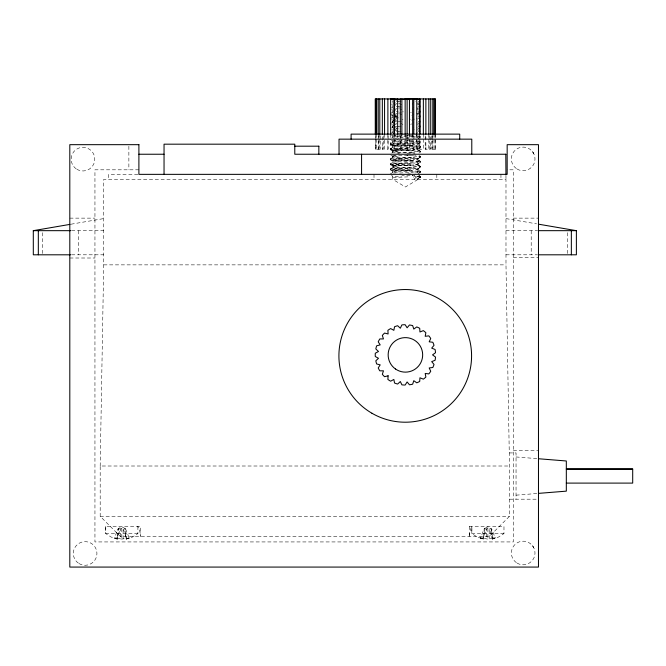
<?xml version="1.0" encoding="UTF-8"?>
<svg xmlns="http://www.w3.org/2000/svg" width="666" height="666" viewBox="0 0 666 666"><rect width="100%" height="100%" fill="white"/><g stroke="black" fill="none" stroke-linecap="round" stroke-linejoin="round"><path stroke-width="0.5" stroke-dasharray="3.33 2.5" d="M375.824 146.695L375.824 149.209L375.824 134.124M382.334 146.695L382.334 149.209L382.334 134.124M420.596 177.181L418.023 178.713L420.596 177.181L420.596 176.548L418.922 175.583M416.15 140.726L420.596 141.35L420.596 141.983L418.082 143.431L418.082 144.93L420.596 146.378L420.596 147.011L418.082 148.46L418.082 149.958L420.596 151.407L420.596 152.039L418.922 153.005M416.15 135.697L420.596 136.322L420.596 136.955L418.082 138.403M425.874 146.695L425.874 149.209L425.874 134.124M430.744 146.695L430.744 149.209L430.744 134.124M469.272 526.348L469.264 536.405M105.786 526.348L105.761 533.599L111.214 537.087L117.432 539.035L118.731 528.413L121.803 526.781L124.867 528.413L125.416 528.829L126.657 538.911A25.108 8.883 83 0 1 126.174 539.035L124.867 528.413A10.09 3.571 83 0 1 125.416 528.829M100.191 466.009L103.696 264.868L103.696 179.379L505.985 179.379L505.985 264.868L509.49 466.009L509.49 516.292L489.377 536.405L120.305 536.405L100.191 516.292L100.191 466.009L509.49 466.009M118.182 528.829L118.731 528.413A10.09 3.571 -83 0 0 118.19 528.829L116.95 538.911A25.108 8.883 -83 0 0 117.432 539.035L114.402 538.261L116.95 538.911A25.133 16.392 -83 0 1 114.435 537.92L118.015 528.946L120.313 528.946L117.457 537.92L114.435 537.92M484.265 528.829L484.815 528.413A10.09 3.571 -83 0 0 484.265 528.829L483.025 538.911A25.108 8.883 -83 0 0 483.508 539.035L484.815 528.413L487.878 526.781L491.491 528.829L492.732 538.911A25.108 8.883 83 0 1 492.249 539.035L490.942 528.413A10.09 3.571 83 0 1 491.491 528.829M480.519 537.92L483.533 537.92L486.388 528.946L484.09 528.946L480.519 537.92A25.133 16.392 -83 0 0 483.025 538.911L480.477 538.261L483.508 539.035L477.289 537.087L471.836 533.599L471.794 526.348M420.521 176.632L412.096 175.657M137.895 526.348L137.895 533.599L132.392 537.087L126.174 539.035L129.204 538.261L126.657 538.911A25.133 16.392 83 0 0 129.162 537.92L125.591 528.946L123.293 528.946L126.14 537.92L129.162 537.92M469.264 526.348L503.971 526.348L503.971 533.599L498.468 537.087L492.249 539.035L495.279 538.261M391.483 107.942L392.79 107.143M392.79 137.313L391.75 137.954M392.79 142.341L390.301 143.789M392.79 152.397L391.75 153.038M418.007 138.486L420.521 137.029M418.007 143.523L420.521 142.058M418.007 148.551L420.521 147.086M392.79 167.482L390.301 168.931M418.007 173.693L420.521 172.228M391.483 128.055L392.79 127.256M390.301 113.62L392.79 112.171M390.301 118.648L392.873 117.158M418.007 103.288L420.521 101.831M390.301 123.676L392.873 122.186M418.007 113.345L420.521 111.888M390.301 133.733L392.79 132.284M392.79 147.369L390.301 148.818L390.226 149.525M392.79 157.426L390.301 158.874L390.226 159.582M392.79 162.454L390.301 163.903L390.226 164.61A15.226 0.799 -0.3 0 0 410.106 165.343M418.847 153.088L420.521 152.114M390.301 173.959L392.865 172.469M418.007 158.608L420.521 157.143M418.007 163.636L420.521 162.171M418.007 168.665L420.521 167.199M420.596 106.776L418.082 108.233L418.082 109.732L420.596 111.18M420.596 111.805L418.082 113.262L418.082 114.76L420.596 116.209M420.596 116.833L418.082 118.29L418.082 119.788L420.596 121.237M420.596 121.87L418.082 123.318L418.082 124.817L420.596 126.265M420.596 126.898L418.082 128.347L418.082 129.845L420.596 131.294M418.922 173.118L420.596 172.153L420.596 171.52L418.082 170.071L418.082 168.573L420.596 167.124L420.596 166.492L418.082 165.043L418.082 163.545L420.596 162.096L420.596 161.463L418.082 160.015L418.082 158.516L420.596 157.068L420.596 156.435L418.922 155.469M410.106 145.23A15.226 0.799 -0.3 0 1 390.184 144.564L390.517 143.706L392.782 143.39L420.596 141.35M420.596 136.322L394.672 138.212M390.226 169.639L390.517 168.848L392.782 168.54L420.596 166.492L390.226 163.978L420.596 161.463L390.226 158.949L420.596 156.435L414.618 155.702M419.688 177.697L420.521 177.256M71.054 224.201L103.696 218.598M418.04 101.598L419.438 101.44M418.04 106.627L419.438 106.468M418.04 111.655L419.438 111.497M418.04 116.683L419.438 116.525M418.04 121.711L419.438 121.553M418.04 126.74L419.438 126.582M418.04 131.768L419.438 131.61M516.042 495.171L537.154 493.481M396.978 153.138L420.596 151.407L390.226 148.893L420.596 146.378L390.226 143.864M399.6 173.093L420.596 171.52L390.226 169.006M435.572 149.209L429.187 149.209L429.187 141.001M138.903 169.813L94.947 169.813L94.947 541.933L513.336 541.933L513.336 169.813L507.167 169.813M137.854 174.35L108.724 174.35L108.724 179.379M69.805 218.132L94.947 218.132M513.336 218.132L538.478 218.132M71.537 230.669L103.696 230.669M505.985 230.669L537.112 230.669M71.537 254.803L103.696 254.803M505.985 254.803L537.112 254.803M513.336 257.592L538.478 257.592M69.805 258.008L94.947 258.008M103.696 264.868L505.985 264.868M513.336 450.657L538.478 450.657M509.265 452.93L516.042 452.93L516.042 499.192M509.49 499.192L538.478 499.192M100.191 516.292L509.49 516.292M137.895 533.599L105.711 533.599L105.752 526.348L140.418 526.348L140.418 536.405A37.82 26.74 0 0 0 137.754 526.34M503.971 533.599L471.786 533.599L471.953 526.348A37.82 26.74 0 0 0 469.314 536.405M492.224 537.92L495.246 537.92L491.666 528.946L489.368 528.946L492.224 537.92A25.133 18.914 -81.9 0 1 489.185 538.911A25.108 23.31 -72.1 0 1 487.878 539.035A25.108 23.31 72.1 0 1 486.571 538.911A25.133 18.914 81.9 0 1 483.533 537.92M402.555 111.821L403.363 111.871M408.075 163.953C404.986 161.996 393.373 165.709 392.74 161.03M408 168.981C405.078 166.983 393.181 170.762 392.74 166.059M394.672 104.262L396.203 104.371M394.672 109.291L396.203 109.399M394.672 114.319L396.203 114.427M394.672 119.347L396.203 119.455M394.672 124.384L396.203 124.484M394.672 129.412L396.203 129.512M410.589 112.338L411.33 112.388M516.042 456.951L537.154 458.641M505.985 218.598L536.588 223.851M419.072 140.468L420.521 141.275M420.521 146.304L417.982 144.83M419.072 155.553L420.521 156.36M390.301 144.572L392.815 146.029M390.301 149.6L392.815 151.057M420.521 171.445L417.982 169.972M418.057 104.57A12.721 0.799 0.1 0 1 418.073 104.654L420.596 106.152M417.982 114.652L420.521 116.134M420.521 126.19L417.982 124.709A12.721 0.799 0.1 0 1 417.773 124.767M417.982 149.858L420.521 151.332M417.982 159.915L420.521 161.388M417.982 164.935L420.521 166.417M418.822 175.491L420.521 176.473M390.301 114.402L392.815 115.859M390.301 154.629L392.815 156.085M390.301 159.657L392.807 161.114M390.301 164.685L392.807 166.142M390.301 169.713L392.815 171.17M417.982 109.624L419.339 110.456M419.339 130.569L417.982 129.737A12.721 0.799 0.1 0 1 417.773 129.803M391.483 135.165L392.815 135.972M391.483 140.193L392.807 141.001M391.483 175.391L392.815 176.207M532.417 151.54L533.732 153.588L533.133 152.531M532.417 545.612L533.732 547.66L533.133 546.611M392.74 176.124L392.782 179.379L405.411 186.996L418.082 179.379L418.082 178.63M505.952 175.358L505.985 179.379M567.332 232.684L567.332 253.804M531.202 230.669L531.202 254.803M500.949 174.35L500.949 179.379M489.185 538.911L489.185 528.829A10.09 9.366 -72.1 0 0 487.878 528.404A10.09 9.366 72.1 0 0 486.571 528.829L486.571 538.911M487.878 528.413L487.878 539.035M436.813 174.35L436.813 179.379M435.506 134.124L435.506 149.209M435.098 134.124L435.098 138.145M435.098 139.152L435.098 149.209M434.024 134.124L434.024 149.209M432.825 134.124L432.825 138.145M432.825 139.152L432.825 149.209M432.542 135.864L432.542 139.968M432.542 141.001L432.542 149.209M431.693 135.864L431.693 139.968M431.693 141.001L431.693 149.209M429.187 135.864L429.187 139.968M428.829 134.124L428.829 138.145M428.829 139.152L428.829 149.209L425.191 149.209L425.191 141.001M425.191 135.864L425.191 139.968M423.36 134.124L423.36 138.145M423.36 139.152L423.36 149.209L419.713 149.209L419.713 139.152M419.946 135.864L419.946 139.968M419.946 141.001L419.946 149.209M419.713 134.124L419.713 138.145M418.082 103.205L418.082 104.704M416.758 134.124L416.758 138.145M416.758 139.152L416.758 149.209L412.662 149.209L412.662 139.152M413.794 135.864L413.794 139.968M413.794 141.001L413.794 149.209M412.662 134.124L412.662 138.145M409.457 134.124L409.457 138.145M409.457 139.152L409.457 149.209L405.144 149.209L405.144 139.152M407.117 135.864L407.117 139.968M407.117 141.001L407.117 149.209M405.144 134.124L405.144 138.145M401.889 134.124L401.889 138.145M401.889 139.152L401.889 149.209L397.652 149.209L397.652 139.152M400.324 135.864L400.324 139.968M400.324 141.001L400.324 149.209M397.652 134.124L397.652 138.145M394.547 134.124L394.547 138.145M394.547 139.152L394.547 149.209L390.642 149.209L390.642 139.152M393.856 135.864L393.856 139.968M393.856 141.001L393.856 149.209M392.74 100.691L392.74 102.189M392.74 105.719L392.74 107.218M392.74 110.747L392.74 112.246M392.74 115.776L392.74 117.274M392.74 130.861L392.74 132.359M392.74 135.889L392.74 137.387M392.74 140.917L392.74 142.416M392.74 145.946L392.74 147.444M392.74 150.974L392.74 152.472M392.74 156.002L392.74 157.501M392.74 171.087L392.74 172.586M390.642 134.124L390.642 138.145M388.111 135.864L388.111 139.968M388.111 141.001L388.111 149.209L384.565 149.209L384.565 139.152M387.887 134.124L387.887 149.209M384.565 134.124L384.565 138.145M383.458 135.864L383.458 139.968M383.458 141.001L383.458 149.209L375.283 149.209L375.283 139.152M380.186 135.864L380.186 139.968M380.186 141.001L380.186 149.209M379.795 134.124L379.795 138.145M379.795 139.152L379.795 149.209M378.488 135.864L378.488 139.968M378.488 141.001L378.488 149.209M378.221 134.124L378.221 149.209M376.64 134.124L376.64 138.145M376.64 139.152L376.64 149.209M375.283 134.124L375.283 138.145M374.009 174.35L374.009 179.379M128.871 146.245L128.871 169.813M123.11 538.911L123.11 528.829A10.09 9.366 -72.1 0 0 121.803 528.404A10.09 9.366 72.1 0 0 120.496 528.829L120.496 538.911A25.108 23.31 72.1 0 0 121.803 539.035A25.108 23.31 -72.1 0 0 123.11 538.911A25.133 18.914 -81.9 0 0 126.14 537.92M121.803 528.413L121.803 539.035M78.48 230.669L78.48 254.803M42.349 232.684L42.349 253.804M495.246 537.92A25.133 16.392 83 0 1 492.732 538.911M120.496 538.911A25.133 18.914 81.9 0 1 117.457 537.92M398.226 101.665A12.721 0.799 -0.2 0 1 396.295 101.565M394.497 101.423A12.721 0.799 -0.2 0 1 393.889 101.357M412.212 103.988A12.721 0.633 2.2 0 0 412.762 103.988A12.721 0.516 -2.8 0 0 412.287 103.929M400.216 103.563A12.721 0.633 2.2 0 1 398.651 103.455M392.732 102.656A12.721 0.633 2.2 0 1 392.873 102.597M394.522 102.439A12.721 0.633 2.2 0 1 395.329 102.414M417.274 102.464A12.721 0.799 0.2 0 1 416.916 102.522M413.802 102.764A12.721 0.799 0.2 0 1 413.37 102.789M397.977 101.457A12.721 0.799 0.2 0 1 401.173 101.365M415.717 101.132A15.226 0.799 0.3 0 1 415.492 101.149M398.226 106.693A12.721 0.799 -0.2 0 1 396.295 106.593M394.497 106.452A12.721 0.799 -0.2 0 1 393.889 106.385M417.907 104.745A12.721 0.783 -0.8 0 1 417.624 104.828M417.757 108.908A12.721 0.799 0.1 0 1 417.241 109.016M413.886 109.316A12.721 0.799 0.1 0 1 413.486 109.332M398.385 108.034A12.721 0.799 0.1 0 1 401.373 107.942M395.462 105.494A12.721 0.516 -2.8 0 1 394.155 105.478M392.715 105.311A12.721 0.516 -2.8 0 1 392.79 105.253M400.05 104.487A12.721 0.516 -2.8 0 1 401.789 104.379M417.266 107.501A12.721 0.799 0.2 0 1 416.908 107.551M413.861 107.792A12.721 0.799 0.2 0 1 413.436 107.817M397.985 106.485A12.721 0.799 0.2 0 1 401.123 106.394M392.432 104.753A15.226 0.799 -0.3 0 1 391.583 104.67M392.69 103.896A15.226 0.799 -0.3 0 1 393.581 103.821M395.729 103.696A15.226 0.799 -0.3 0 1 396.953 103.646M417.374 103.272A12.721 0.799 -0.1 0 1 417.69 103.338M398.226 111.721A12.721 0.799 -0.2 0 1 396.295 111.622M394.497 111.48A12.721 0.799 -0.2 0 1 393.473 111.355M392.915 110.931A12.721 0.799 -0.2 0 1 393.348 110.822M417.907 109.773A12.721 0.783 -0.8 0 1 417.624 109.857M417.749 113.944A12.721 0.799 0.1 0 1 417.241 114.044M413.894 114.344A12.721 0.799 0.1 0 1 413.494 114.361M398.385 113.062A12.721 0.799 0.1 0 1 401.373 112.97M395.462 110.523A12.721 0.516 -2.8 0 1 394.155 110.506M392.715 110.34A12.721 0.516 -2.8 0 1 392.79 110.281M400.05 109.515A12.721 0.516 -2.8 0 1 401.789 109.407M412.287 108.958A12.721 0.516 -2.8 0 1 412.737 108.949M416.317 113.112A12.721 0.641 2.2 0 1 416.983 113.203M392.432 109.782A15.226 0.799 -0.3 0 1 391.583 109.699M392.69 108.924A15.226 0.799 -0.3 0 1 393.581 108.849M395.729 108.724A15.226 0.799 -0.3 0 1 396.953 108.675M417.374 108.3A12.721 0.799 -0.1 0 1 417.69 108.367M397.452 116.866A12.721 0.799 -0.1 0 1 395.08 116.708M393.365 115.992A12.721 0.799 -0.1 0 1 396.703 115.659M411.796 115.534A12.721 0.799 -0.1 0 1 412.071 115.543M417.907 114.802A12.721 0.783 -0.8 0 1 417.624 114.885M395.462 115.551A12.721 0.516 -2.8 0 1 394.155 115.534M392.715 115.368A12.721 0.516 -2.8 0 1 392.79 115.31M400.05 114.552A12.721 0.516 -2.8 0 1 401.789 114.435M412.287 113.986A12.721 0.516 -2.8 0 1 412.737 113.978M412.329 117.524A12.721 0.799 0.2 0 1 412.104 117.532M397.019 117.391A12.721 0.799 0.2 0 1 393.19 117M395.063 116.317A12.721 0.799 0.2 0 1 397.46 116.167M416.308 118.14A12.721 0.641 2.2 0 1 416.983 118.232M392.432 114.81A15.226 0.799 -0.3 0 1 391.583 114.727M392.69 113.953A15.226 0.799 -0.3 0 1 393.581 113.878M395.729 113.753A15.226 0.799 -0.3 0 1 396.953 113.703M417.374 113.328A12.721 0.799 -0.1 0 1 417.69 113.395M397.452 121.895A12.721 0.799 -0.1 0 1 395.08 121.736M393.365 121.021A12.721 0.799 -0.1 0 1 396.703 120.688M411.796 120.563A12.721 0.799 -0.1 0 1 412.071 120.571M417.907 119.83A12.721 0.783 -0.8 0 1 417.624 119.913M411.804 124.009A12.721 0.549 2.6 0 1 411.347 123.993M401.948 123.601A12.721 0.549 2.6 0 1 400.857 123.535M393.057 122.794A12.721 0.549 2.6 0 1 392.815 122.727M393.706 122.486A12.721 0.549 2.6 0 1 394.68 122.452M394.239 120.696A12.721 0.499 -2.8 0 1 393.131 120.638M393.373 120.338A12.721 0.499 -2.8 0 1 393.906 120.263M402.139 119.58A12.721 0.499 -2.8 0 1 402.93 119.539M410.614 119.197A12.721 0.499 -2.8 0 1 411.014 119.181M414.502 119.114A12.721 0.799 0.1 0 1 412.479 119.214M396.728 117.949A12.721 0.799 0.1 0 1 398.551 117.857M417.915 118.406A12.721 0.799 0.1 0 1 418.073 118.481M417.282 122.577A12.721 0.799 0.2 0 1 416.908 122.636M413.844 122.877A12.721 0.799 0.2 0 1 413.42 122.902M398.01 121.57A12.721 0.799 0.2 0 1 401.257 121.478M392.432 119.838A15.226 0.799 -0.3 0 1 391.583 119.755M392.69 118.981A15.226 0.799 -0.3 0 1 393.581 118.906M395.729 118.781A15.226 0.799 -0.3 0 1 396.953 118.731M398.218 126.806A12.721 0.799 -0.2 0 1 393.773 126.482M417.907 124.858A12.721 0.783 -0.8 0 1 417.624 124.942M414.277 129.246A12.721 0.541 2.7 0 1 413.969 129.237M398.285 128.563A12.721 0.541 2.7 0 1 396.495 128.413M392.932 127.764A12.721 0.541 2.7 0 1 393.156 127.73M395.279 127.647A12.721 0.541 2.7 0 1 396.253 127.639M394.239 125.724A12.721 0.499 -2.8 0 1 393.131 125.666M393.373 125.374A12.721 0.499 -2.8 0 1 393.906 125.291M402.139 124.609A12.721 0.499 -2.8 0 1 402.93 124.567M410.614 124.226A12.721 0.499 -2.8 0 1 411.005 124.209M417.274 127.606A12.721 0.799 0.2 0 1 416.899 127.664M413.836 127.905A12.721 0.799 0.2 0 1 413.411 127.93M397.993 126.598A12.721 0.799 0.2 0 1 401.04 126.507M392.432 124.867A15.226 0.799 -0.3 0 1 391.583 124.783M392.69 124.009A15.226 0.799 -0.3 0 1 393.581 123.934M395.729 123.809A15.226 0.799 -0.3 0 1 396.953 123.759M417.865 123.376A12.721 0.799 -0.1 0 1 418.032 123.451M398.226 131.835A12.721 0.799 -0.2 0 1 396.295 131.743M394.497 131.593A12.721 0.799 -0.2 0 1 393.889 131.527M417.907 129.887A12.721 0.783 -0.8 0 1 417.624 129.97M397.785 130.369A12.721 0.774 -0.9 0 1 394.322 130.186M417.49 132.601A12.721 0.799 0.2 0 1 416.899 132.692M398.018 131.635A12.721 0.799 0.2 0 1 401.165 131.543M392.432 129.895A15.226 0.799 -0.3 0 1 391.583 129.812M392.69 129.037A15.226 0.799 -0.3 0 1 393.581 128.963M395.729 128.838A15.226 0.799 -0.3 0 1 396.953 128.788M418.082 128.396A12.721 0.799 -0.1 0 1 418.048 128.48M398.226 136.863A12.721 0.799 -0.2 0 1 395.363 135.722A12.721 0.799 -0.2 0 1 413.811 135.556M395.462 135.673A12.721 0.516 -2.8 0 1 393.889 135.639M398.268 133.158A12.721 0.799 0.1 0 1 399.209 133.125M397.985 136.655A12.721 0.799 0.2 0 1 415.218 136.863A12.721 0.799 0.2 0 1 414.144 137.945M410.106 135.173A15.226 0.799 -0.3 0 1 405.411 135.24M410.106 140.201A15.226 0.799 -0.3 0 1 405.411 140.268M405.411 138.67A15.226 0.799 -0.3 0 1 410.389 138.686M398.226 141.891A12.721 0.799 -0.2 0 1 395.363 140.751A12.721 0.799 -0.2 0 1 413.811 140.584M398.268 143.215A12.721 0.799 0.1 0 1 415.609 143.415A12.721 0.799 0.1 0 1 413.444 144.514M395.462 140.701A12.721 0.516 -2.8 0 1 393.648 140.659M398.268 138.187A12.721 0.799 0.1 0 1 399.209 138.153M397.993 141.683A12.721 0.799 0.2 0 1 415.534 141.916A12.721 0.799 0.2 0 1 413.37 143.015M390.184 144.564A15.226 0.799 -0.3 0 1 410.389 143.714M398.226 146.92A12.721 0.799 -0.2 0 1 395.363 145.779A12.721 0.799 -0.2 0 1 413.811 145.613M417.907 144.98A12.721 0.783 -0.8 0 1 417.349 145.113M395.462 145.729A12.721 0.516 -2.8 0 1 396.536 144.988A12.721 0.516 -2.8 0 1 413.536 144.139M397.985 146.711A12.721 0.799 0.2 0 1 415.509 146.945A12.721 0.799 0.2 0 1 413.428 148.043M410.106 150.258A15.226 0.799 -0.3 0 1 390.184 149.592A15.226 0.799 -0.3 0 1 410.389 148.743M398.226 151.948A12.721 0.799 -0.2 0 1 395.363 150.807A12.721 0.799 -0.2 0 1 413.811 150.641M417.907 150.008A12.721 0.783 -0.8 0 1 417.349 150.141M395.462 150.757A12.721 0.516 -2.8 0 1 396.536 150.017A12.721 0.516 -2.8 0 1 413.536 149.167M398.376 148.26A12.721 0.799 0.1 0 1 415.634 148.468A12.721 0.799 0.1 0 1 413.486 149.559M412.72 152.705A12.721 0.799 0.2 0 1 395.238 152.464A12.721 0.799 0.2 0 1 397.469 151.373M413.403 152.83A12.721 0.549 2.6 0 1 414.702 152.939M412.887 153.022A12.721 0.641 2.2 0 1 415.026 153.197M410.106 155.286A15.226 0.799 -0.3 0 1 404.395 155.353M407.093 153.746A15.226 0.799 -0.3 0 1 410.389 153.771M417.374 148.526A12.721 0.799 -0.1 0 1 416.15 149.217M398.226 156.976A12.721 0.799 -0.2 0 1 395.363 155.836A12.721 0.799 -0.2 0 1 413.811 155.669M395.462 155.786A12.721 0.516 -2.8 0 1 393.24 155.719M398.385 153.288A12.721 0.799 0.1 0 1 399.284 153.255M411.954 157.634A12.721 0.799 0.2 0 1 395.238 157.367A12.721 0.799 0.2 0 1 396.803 156.302M413.411 157.859A12.721 0.549 2.6 0 1 414.71 157.975M412.903 158.05A12.721 0.641 2.2 0 1 416.991 158.458M410.106 160.315A15.226 0.799 -0.3 0 1 390.184 159.649A15.226 0.799 -0.3 0 1 410.389 158.799M398.226 162.005A12.721 0.799 -0.2 0 1 395.371 160.864A12.721 0.799 -0.2 0 1 413.811 160.697M417.907 160.065A12.721 0.783 -0.8 0 1 417.349 160.198M395.462 160.814A12.721 0.516 -2.8 0 1 396.536 160.073A12.721 0.516 -2.8 0 1 413.536 159.224M398.385 158.317A12.721 0.799 0.1 0 1 415.626 158.525A12.721 0.799 0.1 0 1 413.494 159.624M397.993 161.805A12.721 0.799 0.2 0 1 415.509 162.029A12.721 0.799 0.2 0 1 413.428 163.128M390.184 164.677A15.226 0.799 -0.3 0 1 410.389 163.828M417.374 158.591A12.721 0.799 -0.1 0 1 416.15 159.282M398.226 167.033A12.721 0.799 -0.2 0 1 395.363 165.892A12.721 0.799 -0.2 0 1 413.811 165.726M417.907 165.093A12.721 0.783 -0.8 0 1 417.349 165.226M395.462 165.842A12.721 0.516 -2.8 0 1 396.536 165.101A12.721 0.516 -2.8 0 1 413.536 164.252M416.841 164.477A12.721 0.799 0.1 0 1 417.773 165.001M409.39 163.811A12.721 0.633 2.2 0 1 417.707 164.577M411.946 167.69A12.721 0.799 0.2 0 1 395.238 167.424A12.721 0.799 0.2 0 1 396.803 166.358M413.42 167.915A12.721 0.549 2.6 0 1 414.71 168.032M412.895 168.107A12.721 0.641 2.2 0 1 416.983 168.515M410.106 170.371A15.226 0.799 -0.3 0 1 390.184 169.705A15.226 0.799 -0.3 0 1 410.389 168.856M417.374 163.62A12.721 0.799 -0.1 0 1 416.15 164.311M397.46 172.178A12.721 0.799 -0.1 0 1 395.179 171.079A12.721 0.799 -0.1 0 1 412.537 170.871M417.907 170.121A12.721 0.783 -0.8 0 1 417.349 170.255M395.462 170.871A12.721 0.516 -2.8 0 1 396.536 170.13A12.721 0.516 -2.8 0 1 413.536 169.281M409.257 168.731A12.721 0.799 0.1 0 1 415.992 169.947M397.977 171.853A12.721 0.799 0.2 0 1 414.793 172.028A12.721 0.799 0.2 0 1 415.018 173.093M410.106 175.399A15.226 0.799 -0.3 0 1 401.973 175.458M407.775 173.868A15.226 0.799 -0.3 0 1 410.389 173.884M417.374 168.648A12.721 0.799 -0.1 0 1 416.15 169.339M416.949 178.663A12.721 0.799 -0.1 0 1 416.941 179.329M412.887 175.624A12.721 0.566 -2.6 0 1 412.229 175.674M393.356 173.027A12.721 0.633 2.2 0 1 396.095 172.902M407.858 176.856A12.721 0.516 -2.8 0 1 393.106 177.189A12.721 0.516 -2.8 0 1 401.506 176.165M419.771 177.198A15.226 0.799 -0.1 0 1 418.406 177.872M419.613 176.573A15.226 0.591 -2 0 1 413.253 177.098M392.74 125.832L392.74 127.331L392.74 125.832M392.74 120.804L392.74 122.303L392.74 120.804M416.15 177.181L414.369 179.262L414.369 175.724L416.15 177.181M76.848 169.256A11.813 11.813 0 0 0 94.78 159.407A11.813 11.813 0 0 0 77.289 148.793A11.813 11.813 0 0 0 76.848 169.256M79.004 563.561A11.813 11.813 0 0 0 96.936 553.712A11.813 11.813 0 0 0 79.445 543.098A11.813 11.813 0 0 0 79.004 563.561M517.066 563.086A11.813 11.813 0 0 0 534.998 553.238A11.813 11.813 0 0 0 517.507 542.632A11.813 11.813 0 0 0 517.066 563.086M517.066 169.014A11.813 11.813 0 0 0 534.998 159.166A11.813 11.813 0 0 0 517.507 148.551A11.813 11.813 0 0 0 517.066 169.014"/><path stroke-width="1" d="M70.504 254.803L33.317 254.803L33.3 230.669L70.03 224.375M538.619 493.364L566.325 491.15L566.325 460.98L538.619 458.757M294.78 146.187L318.906 146.187M138.903 154.237L164.044 154.237M505.985 154.237L294.78 154.237L294.78 144.181L164.044 144.181L164.044 174.35M33.3 230.669L70.571 230.669M538.078 230.669L576.381 230.669L576.381 254.803L538.145 254.803M566.325 469.031L632.7 469.047L632.7 483.1L566.325 483.1M566.325 469.064L632.7 469.047M399.85 99.567L391.383 98.926M538.628 224.201L576.381 230.669M505.794 154.237L505.944 174.35M571.353 230.669L571.353 254.803M471.786 154.237L471.786 139.152L339.036 139.152L339.036 154.237M459.715 139.152L459.715 134.124L351.099 134.124L351.099 139.152M435.506 134.124L435.506 98.926L375.241 98.926L375.283 134.124M435.098 98.926L435.098 134.124M434.024 98.926L434.024 134.124M432.825 98.926L432.825 134.124M430.744 98.926L430.744 134.124M428.829 98.926L428.829 134.124M425.874 98.926L425.874 134.124M423.36 98.926L423.36 134.124M419.946 98.926L419.946 133.816M419.713 98.926L419.713 134.124M418.082 98.926L418.082 99.675M416.758 98.926L416.758 134.124M413.794 98.926L413.794 133.816M412.662 98.926L412.662 134.124M409.457 98.926L409.457 134.124M407.117 98.926L407.117 133.816M405.144 98.926L405.144 134.124M401.889 98.926L401.889 134.124M400.324 98.926L400.324 133.816M397.652 98.926L397.652 134.124M394.547 98.926L394.547 134.124M393.856 98.926L393.856 133.816M390.642 98.926L390.642 134.124M387.887 98.926L387.887 134.124M384.565 98.926L384.565 134.124M382.334 98.926L382.334 134.124M379.795 98.926L379.795 134.124M378.221 98.926L378.221 134.124M376.64 98.926L376.64 134.124M375.824 98.926L375.824 134.124M361.571 154.237L361.571 174.35M318.848 146.187L318.848 154.237M38.328 230.669L38.328 254.803M400.874 99.484A12.721 0.458 -3 0 1 412.995 98.918M390.451 99.234A15.226 0.749 -1.1 0 1 392.465 98.934M414.036 98.909A12.721 0.633 2.2 0 1 416.475 99.159M416.824 99.101A12.721 0.799 0.1 0 1 417.948 99.567M395.579 99.833A15.226 0.799 0.3 0 1 396.886 99.792M388.111 375.791L387.887 379.445A30.17 30.17 0 0 0 390.642 381.193L393.856 379.437L394.547 383.033A30.17 30.17 0 0 0 397.652 384.041L400.324 381.535L401.889 384.848A30.17 30.17 0 0 0 405.144 385.048L407.117 381.959L409.457 384.781A30.17 30.17 0 0 0 412.662 384.174L413.794 380.686L416.758 382.833A30.17 30.17 0 0 0 419.713 381.443L419.946 377.788L423.36 379.137A30.17 30.17 0 0 0 425.874 377.056L425.191 373.46L428.829 373.909A30.17 30.17 0 0 0 430.744 371.27L429.187 367.957L432.825 367.49A30.17 30.17 0 0 0 434.024 364.452L431.693 361.63L435.098 360.273A30.17 30.17 0 0 0 435.506 357.043L432.542 354.878L435.506 352.722A30.17 30.17 0 0 0 435.098 349.483L431.693 348.135L434.024 345.313A30.17 30.17 0 0 0 432.825 342.274L429.187 341.808L430.744 338.495A30.17 30.17 0 0 0 428.829 335.855L425.191 336.305L425.874 332.709A30.17 30.17 0 0 0 423.36 330.627L419.946 331.968L419.713 328.313A30.17 30.17 0 0 0 416.758 326.931L413.794 329.079L412.662 325.591A30.17 30.17 0 0 0 409.457 324.983L407.117 327.805L405.144 324.708A30.17 30.17 0 0 0 401.889 324.916L400.324 328.23L397.652 325.724A30.17 30.17 0 0 0 394.547 326.731L393.856 330.328L390.642 328.571A30.17 30.17 0 0 0 387.887 330.319L388.111 333.974L384.565 333.067A30.17 30.17 0 0 0 382.334 335.448L383.458 338.936L379.795 338.936A30.17 30.17 0 0 0 378.221 341.8L380.186 344.896L376.64 345.812A30.17 30.17 0 0 0 375.824 348.967L378.488 351.481L375.283 353.246A30.17 30.17 0 0 0 375.283 356.51L378.488 358.283L375.824 360.797A30.17 30.17 0 0 0 376.64 363.952L380.186 364.868L378.221 367.965A30.17 30.17 0 0 0 379.795 370.829L383.458 370.829L382.334 374.317A30.17 30.17 0 0 0 384.565 376.698L388.111 375.791M138.903 144.672L69.805 144.672L69.805 567.074L538.478 567.074L538.478 144.672L507.167 144.672L507.167 174.35L138.894 174.35L138.903 144.672M371.928 413.236A66.334 66.334 0 0 0 471.578 356.052A66.334 66.334 0 0 0 372.236 298.335A66.334 66.334 0 0 0 371.928 413.236M395.471 368.989A17.258 17.258 0 0 0 422.594 356.443A17.258 17.258 0 0 0 398.168 339.219A17.258 17.258 0 0 0 395.471 368.989"/></g></svg>
